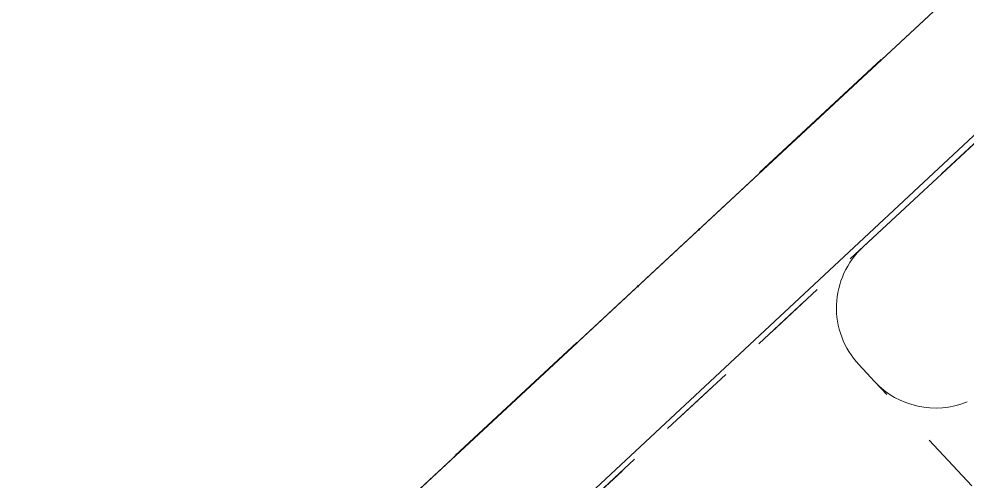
# Model space of a CAD drawing. Header units: millimetres. Extents: x -71377 to 516042, y -145869 to 441446.
# Drawn here: x 207480 to 230306, y 229467 to 240582 of the extents above; entities that cross this region are included whole.
import ezdxf

# ---------------------------------------------------------------- set-up
doc = ezdxf.new("R2010")
doc.units = ezdxf.units.MM
doc.header["$LTSCALE"] = 1000
doc.linetypes.add('_2점쇄선_M_', pattern=[10, 4, -2, 0, -2, 0, -2])
doc.linetypes.add('_점선_M_', pattern=[3, 1.5, -1.5])
doc.layers.get('Defpoints').update_dxf_attribs({"color": 171, "lineweight": 5})
for name, color, linetype, lineweight in [('06', 6, 'Continuous', 5), ('09_HID', 9, '_점선_M_', 5), ('251024_도로_dwg', 8, 'Continuous', 5), ('A-bord', 1, '_2점쇄선_M_', 40), ('A-fnsh', 5, 'Continuous', 5), ('AA_dash_M_', 7, '_점선_M_', 5), ('개선안도 base 2022 09$0$00_계획선', 7, 'Continuous', 5), ('조경라인_dwg', 8, 'Continuous', 5)]:
    doc.layers.add(name, color=color, linetype=linetype, lineweight=lineweight)

# ---------------------------------------------------------------- blocks, each defined once
blk = doc.blocks.new('251024_도로_dwg-3827738-지반층 배치도')
at = {"layer": '개선안도 base 2022 09$0$00_계획선'}
blk.add_line((-1056654, -52228), (-815049, -52718), dxfattribs=at)
blk = doc.blocks.new('조경라인_dwg-6847807-지반층 배치도')
at = {"layer": '06'}
for p, q in [((250707, 256370), (227801, 235097)), ((227699, 232268), (228083, 231857))]:
    blk.add_line(p, q, dxfattribs=at)
for centre, start, end in [((229162, 233632), 132.8838, 223), ((229545, 233221), 223, 292.3455)]:
    blk.add_arc(centre, 2000, start, end, dxfattribs=at)
at = {"layer": '09_HID'}
for p, q in [((199220, 208553), (227801, 235097)), ((240647, 218383), (228083, 231857))]:
    blk.add_line(p, q, dxfattribs=at)
at = {"layer": 'Defpoints', "flags": 128}
blk.add_lwpolyline([(254914, 44207), (263642, 49089), (315960, 234250), (311078, 242977), (266571, 255553), (262245, 255476), (253513, 257943), (250223, 260015), (73152, 95564)], close=True, dxfattribs=at)
blk = doc.blocks.new('Family - ___-2020727-지반층 배치도')
at = {"layer": 'A-bord'}
blk.add_line((14282, -3353), (255939, -3844), dxfattribs=at)
blk = doc.blocks.new('Family - ___-3020971-지반층 배치도')
at = {"layer": 'A-bord'}
blk.add_line((14282, -3353), (255939, -3844), dxfattribs=at)

msp = doc.modelspace()

# ---------------------------------------------------------------- linework, layer by layer
at = {"layer": 'A-fnsh'}
msp.add_line((232909.1, 240060.7), (217236.1, 225445.4), dxfattribs=at)
at = {"layer": 'AA_dash_M_'}
msp.add_line((250575.4, 256248.2), (79106, 96999.4), dxfattribs=at)

# ---------------------------------------------------------------- block references
at = {"layer": '251024_도로_dwg', "rotation": 223.0000012484763}
msp.add_blockref('251024_도로_dwg-3827738-지반층 배치도', (-486983.6, -498853.4), dxfattribs=at)
at = {"layer": 'A-bord', "rotation": 223.0000012484763}
for name in ['Family - ___-2020727-지반층 배치도', 'Family - ___-3020971-지반층 배치도']:
    msp.add_blockref(name, (262955.4, 267303.1), dxfattribs=at)
at = {"layer": '조경라인_dwg', "rotation": 8.537736462515947e-07}
msp.add_blockref('조경라인_dwg-6847807-지반층 배치도', (0, 0), dxfattribs=at)

doc.saveas('drawing.dxf')
